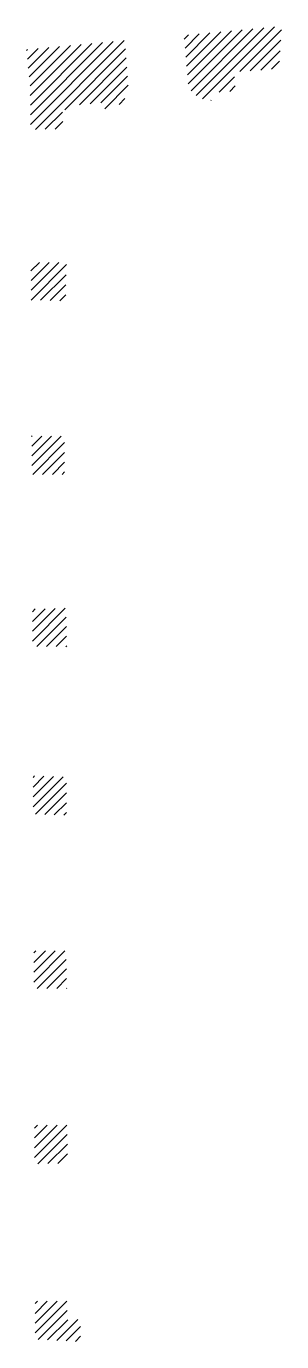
# Model space of a CAD drawing. Header units: millimetres. Extents: x 393 to 755, y 647 to 2507.
import ezdxf

# ---------------------------------------------------------------- set-up
doc = ezdxf.new("R2010")
doc.units = ezdxf.units.MM
doc.layers.add('_sottile', color=253, linetype='Continuous', lineweight=5)

msp = doc.modelspace()

# ---------------------------------------------------------------- hatches: boundary and pattern name
at = {"layer": '_sottile'}
h = msp.add_hatch(dxfattribs=at)
h.set_pattern_fill('ANSI31', color=256, scale=78.241616, style=0)
h.set_pattern_definition([(45, (-52760.167, -17761.964), (-6.9156472, 6.9156472), [])])
h.paths.add_polyline_path([(532.9, 2486.9), (393.1, 2474.2), (399.5, 2414.6), (460.5, 2421.2), (460.5, 2395.2), (501.8, 2398.9), (502.6, 2390.3, 0.358563), (538, 2416.6)])
h.paths.add_polyline_path([(754.7, 2507), (616.2, 2494.4), (622.7, 2422.5, 0.294385), (654.8, 2402.3), (654.2, 2413), (689.4, 2415.7), (687.6, 2442.4), (746.9, 2446.8), (750.6, 2443.7)])
h.paths.add_polyline_path([(460.5, 2421.2), (399.5, 2414.6), (398.8, 2410.1), (399, 2361.3), (445.4, 2361.5), (444, 2389), (460.5, 2389)])
h.paths.add_polyline_path([(450, 2172.8), (399.7, 2173.3), (399.9, 2119.9), (448.7, 2118.9)])
h.paths.add_polyline_path([(447.3, 1927.3), (400.7, 1927.9), (400.9, 1873.5), (447.3, 1873.5)])
h.paths.add_polyline_path([(449.3, 1684.2), (401.7, 1683.2), (401.9, 1630.3), (450.6, 1629.8)])
h.paths.add_polyline_path([(449.9, 1445.9), (402.6, 1447.1), (402.8, 1393.2), (449.9, 1391.5)])
h.paths.add_polyline_path([(449.3, 1199.8), (403.6, 1199.8), (403.8, 1146.6), (450.6, 1146.6)])
h.paths.add_polyline_path([(469.6, 678.8), (451.4, 678.1), (450.5, 704.6), (405.5, 704.4), (405.8, 650.5), (470.2, 647.2)])
h.paths.add_polyline_path([(450.6, 953.5), (404.6, 953.5), (404.8, 898.5), (451.9, 899.7)])

doc.saveas('drawing.dxf')
